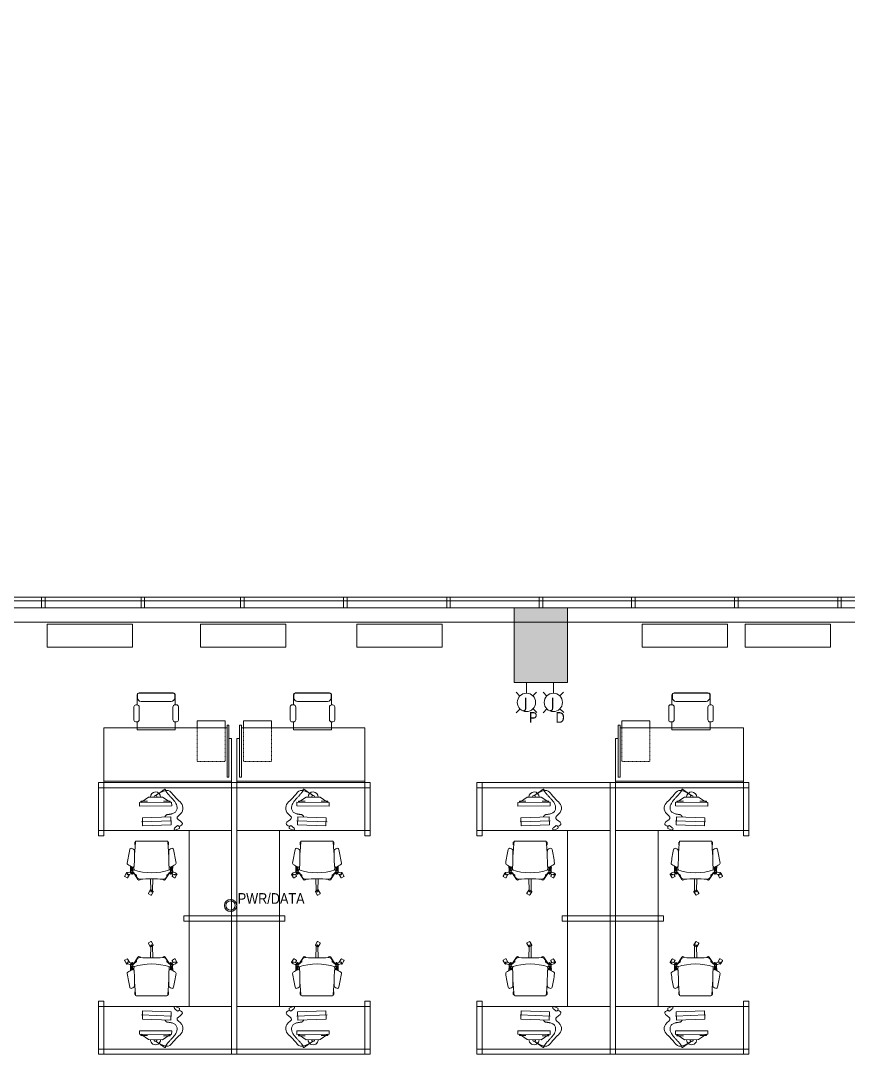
# Model space of a CAD drawing. Header units: inches. Extents: x 1 to 4591, y -953 to 1388.
# Drawn here: x 3594 to 4060, y 122 to 703 of the extents above; entities that cross this region are included whole.
import ezdxf

# ---------------------------------------------------------------- set-up
doc = ezdxf.new("R2010")
doc.units = ezdxf.units.IN
doc.header["$MEASUREMENT"] = 0
doc.linetypes.add('Dash', pattern=[0.25, 0.125, -0.125])
for name, color, linetype, lineweight in [('4th Floor Revit Background_dwg', 8, 'Continuous', 9), ('8309_BB$0$BB_COL_FILL', 7, 'Continuous', 9), ('A-ANNO-NOTE', 131, 'Continuous', 20), ('A-EXIST-GLAZ', 7, 'Continuous', 9), ('A-EXIST-WALL-INT', 7, 'Continuous', 9), ('A-FLOR', 192, 'Continuous', 13), ('E-ELEC-FIXT-IDEN', 2, 'Continuous', 9), ('I-FURN', 30, 'Continuous', 9), ('I-FURN-HDLN', 30, 'Continuous', 9), ('M-EXIST-HEAT', 7, 'Continuous', 9)]:
    doc.layers.add(name, color=color, linetype=linetype, lineweight=lineweight)
doc.styles.add('Arial_3', font='arial.ttf', dxfattribs={"width": 0.85, "height": 6})
doc.styles.add('Tahoma', font='tahoma.ttf', dxfattribs={"height": 6})

# ---------------------------------------------------------------- blocks, each defined once
blk = doc.blocks.new('Workstation - 6x6 - Workstation - 6x6-1564309-4th Floor New Construction - Tel_Data_Elec Plan')
at = {"layer": 'I-FURN'}
for p, q in [((-28.5, 76.5), (-25.5, 76.5)), ((-28.5, 73.5), (-28.5, 76.5)), ((-25.5, 76.5), (-1.5, 76.5)), ((-25.5, 76.5), (-25.5, 73.5)), ((-1.5, 73.5), (-1.5, 76.5)), ((-1.5, 76.5), (1.5, 76.5)), ((-1.5, 76.5), (-1.5, 73.5)), ((1.5, 76.5), (-1.5, 76.5)), ((1.5, 76.5), (1.5, 73.5)), ((1.5, 73.5), (1.5, 76.5)), ((25.5, 76.5), (1.5, 76.5)), ((28.5, 76.5), (25.5, 76.5)), ((25.5, 76.5), (25.5, 73.5)), ((28.5, 73.5), (28.5, 76.5)), ((-25.5, 73.5), (-28.5, 73.5)), ((-25.5, 73.5), (-1.5, 73.5)), ((-25.5, 25.5), (-25.5, 73.5)), ((1.5, 73.5), (-1.5, 73.5)), ((-1.5, 73.5), (-1.5, 1.5)), ((-1.5, 73.5), (1.5, 73.5)), ((-1.5, 1.5), (-1.5, 73.5)), ((1.5, 1.5), (1.5, 73.5)), ((1.5, 73.5), (1.5, 1.5)), ((25.5, 73.5), (1.5, 73.5)), ((25.5, 73.5), (28.5, 73.5)), ((25.5, 25.5), (25.5, 73.5)), ((-47.27, 59.05), (-48.33, 60.88)), ((-48.32, 60.78), (-48.28, 60.8)), ((-47.35, 59.11), (-48.32, 60.78)), ((-48.26, 61.16), (-46.97, 61.9)), ((-47.32, 59.13), (-47.35, 59.11)), ((-47.21, 52.83), (-47.07, 59.37)), ((-46.04, 59.53), (-47, 58.97)), ((-46.69, 61.83), (-45.63, 59.99)), ((-46.65, 61.75), (-46.61, 61.77)), ((-46.61, 61.77), (-45.65, 60.09)), ((-45.71, 59.72), (-46.04, 59.53)), ((-45.89, 52.83), (-46.03, 59.37)), ((-45.65, 60.09), (-45.68, 60.07)), ((46.69, 61.83), (45.63, 59.99)), ((46.61, 61.77), (45.65, 60.09)), ((45.65, 60.09), (45.68, 60.07)), ((45.71, 59.72), (46.04, 59.53)), ((45.89, 52.83), (46.03, 59.37)), ((46.04, 59.53), (47, 58.97)), ((46.65, 61.75), (46.61, 61.77)), ((48.26, 61.16), (46.97, 61.9)), ((47.21, 52.83), (47.07, 59.37)), ((47.27, 59.05), (48.33, 60.88)), ((47.32, 59.13), (47.35, 59.11)), ((47.35, 59.11), (48.32, 60.78)), ((48.32, 60.78), (48.28, 60.8)), ((-56.81, 49.23), (-54.26, 53.12)), ((-54.26, 53.12), (-53.74, 53.53)), ((-38.84, 53.12), (-39.36, 53.53)), ((-36.29, 49.23), (-38.84, 53.12)), ((36.29, 49.23), (38.84, 53.12)), ((38.84, 53.12), (39.36, 53.53)), ((54.26, 53.12), (53.74, 53.53)), ((56.81, 49.23), (54.26, 53.12)), ((-60.64, 49.33), (-61.7, 51.17)), ((-61.69, 51.07), (-61.65, 51.09)), ((-60.72, 49.4), (-61.69, 51.07)), ((-61.63, 51.44), (-60.34, 52.19)), ((-60.69, 49.41), (-60.72, 49.4)), ((-60, 49.48), (-60.37, 49.26)), ((-60.07, 52.11), (-59.01, 50.28)), ((-60.02, 52.03), (-59.98, 52.05)), ((-59.98, 52.05), (-59.02, 50.38)), ((-58.42, 48.91), (-59.78, 49.38)), ((-57.8, 49.87), (-59.46, 50.37)), ((-59.02, 50.38), (-59.05, 50.36)), ((-58.49, 46.69), (-58.48, 45.54)), ((-58.4, 47.17), (-58.42, 48.98)), ((-58.34, 48.95), (-58.35, 48.03)), ((-58.35, 48.03), (-58.01, 48.02)), ((-57.05, 48.95), (-58.34, 48.95)), ((-57.65, 50.03), (-58.25, 49.41)), ((-58.05, 47.53), (-58.05, 46.27)), ((-58.01, 48.29), (-58.01, 46.32)), ((-57.56, 48.29), (-58.01, 48.29)), ((-57.56, 46.36), (-57.56, 48.29)), ((-57.56, 48.02), (-57.02, 48.01)), ((-57.52, 47.56), (-57.54, 46.32)), ((-56.45, 49.78), (-57.36, 50.07)), ((-57.22, 47.26), (-57.23, 48.01)), ((-57.11, 47.03), (-57.1, 46.69)), ((-57.1, 46.69), (-57.11, 46.18)), ((-56.83, 49.19), (-56.81, 49.23)), ((-56.47, 46.92), (-56.48, 45.93)), ((-36.64, 49.78), (-35.73, 50.07)), ((-36.63, 46.92), (-36.62, 45.93)), ((-36.27, 49.19), (-36.29, 49.23)), ((-35.54, 48.02), (-36.08, 48.01)), ((-36.05, 48.95), (-34.76, 48.95)), ((-35.98, 47.03), (-36, 46.69)), ((-36, 46.69), (-35.99, 46.18)), ((-35.87, 47.26), (-35.86, 48.01)), ((-35.57, 47.56), (-35.55, 46.32)), ((-35.54, 48.29), (-35.08, 48.29)), ((-35.54, 46.36), (-35.54, 48.29)), ((-35.45, 50.03), (-34.84, 49.41)), ((-35.3, 49.87), (-33.64, 50.37)), ((-35.08, 48.29), (-35.08, 46.32)), ((-34.74, 48.03), (-35.08, 48.02)), ((-35.04, 47.53), (-35.05, 46.27)), ((-34.37, 50.15), (-34.96, 51.17)), ((-34.94, 51.07), (-34.91, 51.09)), ((-34.41, 50.14), (-34.94, 51.07)), ((-34.88, 51.44), (-33.59, 52.19)), ((-34.76, 48.95), (-34.74, 48.03)), ((-34.7, 47.17), (-34.67, 48.98)), ((-34.68, 48.91), (-33.32, 49.38)), ((-34.61, 46.69), (-34.62, 45.54)), ((-33.32, 52.11), (-32.26, 50.28)), ((-33.27, 52.03), (-33.24, 52.05)), ((-33.24, 52.05), (-32.28, 50.38)), ((-32.34, 50), (-32.8, 49.74)), ((-32.28, 50.38), (-32.31, 50.36)), ((33.32, 52.11), (32.26, 50.28)), ((33.24, 52.05), (32.28, 50.38)), ((32.28, 50.38), (32.31, 50.36)), ((32.34, 50), (32.8, 49.74)), ((33.27, 52.03), (33.24, 52.05)), ((34.68, 48.91), (33.32, 49.38)), ((34.88, 51.44), (33.59, 52.19)), ((35.3, 49.87), (33.64, 50.37)), ((34.37, 50.15), (34.96, 51.17)), ((34.41, 50.14), (34.94, 51.07)), ((34.61, 46.69), (34.62, 45.54)), ((34.7, 47.17), (34.67, 48.98)), ((34.76, 48.95), (34.74, 48.03)), ((34.74, 48.03), (35.08, 48.02)), ((36.05, 48.95), (34.76, 48.95)), ((35.45, 50.03), (34.84, 49.41)), ((34.94, 51.07), (34.91, 51.09)), ((35.04, 47.53), (35.05, 46.27)), ((35.08, 48.29), (35.08, 46.32)), ((35.54, 48.29), (35.08, 48.29)), ((35.54, 46.36), (35.54, 48.29)), ((35.54, 48.02), (36.08, 48.01)), ((35.57, 47.56), (35.55, 46.32)), ((36.64, 49.78), (35.73, 50.07)), ((35.87, 47.26), (35.86, 48.01)), ((35.98, 47.03), (36, 46.69)), ((36, 46.69), (35.99, 46.18)), ((36.27, 49.19), (36.29, 49.23)), ((36.63, 46.92), (36.62, 45.93)), ((56.45, 49.78), (57.36, 50.07)), ((56.47, 46.92), (56.48, 45.93)), ((56.83, 49.19), (56.81, 49.23)), ((57.56, 48.02), (57.02, 48.01)), ((57.05, 48.95), (58.34, 48.95)), ((57.11, 47.03), (57.1, 46.69)), ((57.1, 46.69), (57.11, 46.18)), ((57.22, 47.26), (57.23, 48.01)), ((57.52, 47.56), (57.54, 46.32)), ((57.56, 48.29), (58.01, 48.29)), ((57.56, 46.36), (57.56, 48.29)), ((57.65, 50.03), (58.25, 49.41)), ((57.8, 49.87), (59.46, 50.37)), ((58.01, 48.29), (58.01, 46.32)), ((58.35, 48.03), (58.01, 48.02)), ((58.05, 47.53), (58.05, 46.27)), ((58.34, 48.95), (58.35, 48.03)), ((58.4, 47.17), (58.42, 48.98)), ((58.42, 48.91), (59.78, 49.38)), ((58.49, 46.69), (58.48, 45.54)), ((60.07, 52.11), (59.01, 50.28)), ((59.98, 52.05), (59.02, 50.38)), ((59.02, 50.38), (59.05, 50.36)), ((60.02, 52.03), (59.98, 52.05)), ((60, 49.48), (60.37, 49.26)), ((61.63, 51.44), (60.34, 52.19)), ((60.64, 49.33), (61.7, 51.17)), ((60.69, 49.41), (60.72, 49.4)), ((60.72, 49.4), (61.69, 51.07)), ((61.69, 51.07), (61.65, 51.09)), ((-55.89, 35.41), (-55.62, 31.63)), ((-37.48, 31.63), (-37.21, 35.41)), ((37.48, 31.63), (37.21, 35.41)), ((55.89, 35.41), (55.62, 31.63)), ((-56.05, 33.66), (-55.89, 33.66)), ((-56.05, 32.08), (-56.05, 33.66)), ((-55.89, 32.08), (-56.05, 32.08)), ((-55.89, 33.66), (-55.89, 32.08)), ((-55.62, 31.63), (-55.16, 31.5)), ((-55.16, 31.5), (-37.94, 31.5)), ((-37.94, 31.5), (-37.48, 31.63)), ((-37.2, 33.66), (-37.2, 32.08)), ((-37.05, 33.66), (-37.2, 33.66)), ((-37.2, 32.08), (-37.05, 32.08)), ((-37.05, 32.08), (-37.05, 33.66)), ((37.05, 33.66), (37.2, 33.66)), ((37.05, 32.08), (37.05, 33.66)), ((37.2, 32.08), (37.05, 32.08)), ((37.2, 33.66), (37.2, 32.08)), ((37.94, 31.5), (37.48, 31.63)), ((55.16, 31.5), (37.94, 31.5)), ((55.62, 31.63), (55.16, 31.5)), ((55.89, 33.66), (55.89, 32.08)), ((56.05, 33.66), (55.89, 33.66)), ((55.89, 32.08), (56.05, 32.08)), ((56.05, 32.08), (56.05, 33.66)), ((-76.5, 28.5), (-76.5, 1.5)), ((-76.5, 25.5), (-76.5, 28.5)), ((-76.5, 28.5), (-73.5, 28.5)), ((-73.5, 28.5), (-76.5, 28.5)), ((-73.5, 25.5), (-76.5, 25.5)), ((-73.5, 28.5), (-73.5, 25.5)), ((-73.5, 1.5), (-73.5, 28.5)), ((-73.5, 25.5), (-1.5, 25.5)), ((-31.89, 22.83), (-33.46, 24.02)), ((-32.76, 25.23), (-30.95, 24.45)), ((73.5, 25.5), (1.5, 25.5)), ((32.76, 25.23), (30.95, 24.45)), ((31.89, 22.83), (33.46, 24.02)), ((73.5, 28.5), (73.5, 25.5)), ((76.5, 28.5), (73.5, 28.5)), ((73.5, 28.5), (76.5, 28.5)), ((73.5, 1.5), (73.5, 28.5)), ((73.5, 25.5), (76.5, 25.5)), ((76.5, 28.5), (76.5, 1.5)), ((76.5, 25.5), (76.5, 28.5)), ((-52.22, 20.74), (-35.26, 20.05)), ((-51.58, 23.01), (-51.74, 18.36)), ((-51.74, 18.36), (-35.74, 17.8)), ((-35.58, 22.46), (-51.58, 23.01)), ((-35.74, 17.8), (-35.58, 22.46)), ((52.22, 20.74), (35.26, 20.05)), ((35.58, 22.46), (51.58, 23.01)), ((35.74, 17.8), (35.58, 22.46)), ((51.74, 18.36), (35.74, 17.8)), ((51.58, 23.01), (51.74, 18.36)), ((-53.39, 9.8), (-53.38, 11.8)), ((-53.38, 11.8), (-35.25, 11.7)), ((-35.25, 11.7), (-35.26, 9.7)), ((53.38, 11.8), (35.25, 11.7)), ((35.25, 11.7), (35.26, 9.7)), ((53.39, 9.8), (53.38, 11.8)), ((-35.26, 9.7), (-53.39, 9.8)), ((-52.61, 9.79), (-52.62, 9.07)), ((-52.62, 9.07), (-48.89, 9.05)), ((-48.28, 6.77), (-52.61, 9.79)), ((-40.4, 6.73), (-48.28, 6.77)), ((-36.03, 9.71), (-40.4, 6.73)), ((-39.77, 9), (-36.04, 8.98)), ((-36.04, 8.98), (-36.03, 9.71)), ((35.26, 9.7), (53.39, 9.8)), ((36.03, 9.71), (40.4, 6.73)), ((36.04, 8.98), (36.03, 9.71)), ((39.77, 9), (36.04, 8.98)), ((40.4, 6.73), (48.28, 6.77)), ((48.28, 6.77), (52.61, 9.79)), ((52.62, 9.07), (48.89, 9.05)), ((52.61, 9.79), (52.62, 9.07)), ((-76.5, -1.5), (-76.5, 1.5)), ((-76.5, 1.5), (-73.5, 1.5)), ((-73.5, 1.5), (-73.5, -1.5)), ((-1.5, 1.5), (-73.5, 1.5)), ((-1.5, 1.5), (1.5, 1.5)), ((-1.5, -1.5), (-1.5, 1.5)), ((1.5, 1.5), (-1.5, 1.5)), ((-1.5, 1.5), (-1.5, -1.5)), ((1.5, 1.5), (1.5, -1.5)), ((1.5, -1.5), (1.5, 1.5)), ((1.5, 1.5), (73.5, 1.5)), ((73.5, 1.5), (73.5, -1.5)), ((76.5, 1.5), (73.5, 1.5)), ((76.5, -1.5), (76.5, 1.5)), ((-73.5, -1.5), (-76.5, -1.5)), ((-73.5, -1.5), (-1.5, -1.5)), ((1.5, -1.5), (-1.5, -1.5)), ((-1.5, -1.5), (1.5, -1.5)), ((73.5, -1.5), (1.5, -1.5)), ((73.5, -1.5), (76.5, -1.5))]:
    blk.add_line(p, q, dxfattribs=at)
for centre, radius, start, end in [((-48.16, 60.98), 0.2, 120, 210), ((-47.1, 59.15), 0.2, 209.8466, 275.23504), ((-47.1, 59.15), 0.2, 275.23504, 299.86067), ((-45.54, 59.34), 1.53, 164.4505, 178.79271), ((-46.45, 59.59), 0.583, 134.254, 164.4505), ((-46.87, 61.73), 0.2, 29.99999, 120.13573), ((-46.55, 59.69), 0.445, 45.72294, 134.27706), ((-46.64, 59.59), 0.583, 15.5495, 45.746), ((-47.55, 59.34), 1.53, 1.20729, 15.5495), ((-45.81, 59.89), 0.2, 299.8643, 29.99999), ((45.81, 59.89), 0.2, 150.00001, 240.1357), ((47.55, 59.34), 1.53, 164.4505, 178.79271), ((46.64, 59.59), 0.583, 134.254, 164.4505), ((46.55, 59.69), 0.445, 45.72294, 134.27706), ((46.87, 61.73), 0.2, 59.86427, 150.00001), ((46.45, 59.59), 0.583, 15.5495, 45.746), ((47.1, 59.15), 0.2, 240.13933, 264.76496), ((45.54, 59.34), 1.53, 1.20729, 15.5495), ((47.1, 59.15), 0.2, 264.76496, 330.1534), ((48.16, 60.98), 0.2, 330, 60), ((-52.87, 50.72), 2.29, 134.59771, 169.3918), ((-52.74, 50.06), 2.87, 95.70496, 127.0086), ((-53.9, 52.43), 1.12, 25.62188, 82.07524), ((-46.55, 297.94), 245.12, 268.48484, 271.51516), ((-39.2, 52.43), 1.12, 97.92476, 154.37812), ((-40.35, 50.06), 2.87, 52.9914, 84.29504), ((-40.23, 50.72), 2.29, 10.6082, 45.40229), ((40.23, 50.72), 2.29, 134.59771, 169.3918), ((40.35, 50.06), 2.87, 95.70496, 127.0086), ((39.2, 52.43), 1.12, 25.62188, 82.07524), ((46.55, 297.94), 245.12, 268.48484, 271.51516), ((53.9, 52.43), 1.12, 97.92476, 154.37812), ((52.74, 50.06), 2.87, 52.9914, 84.29504), ((52.87, 50.72), 2.29, 10.6082, 45.40229), ((-61.53, 51.27), 0.2, 119.83204, 210), ((-60.47, 49.43), 0.2, 210, 299.88796), ((-59.92, 49.97), 0.445, 117.82083, 206.0638), ((-60.24, 52.01), 0.2, 29.99999, 120), ((-59.8, 50.03), 0.583, 206.09107, 236.35066), ((-59.86, 49.85), 0.583, 87.42484, 117.82083), ((-59.27, 50.82), 1.53, 236.41243, 250.79271), ((-59.9, 48.91), 1.53, 73.20728, 87.50196), ((-59.18, 50.18), 0.2, 15.13272, 29.87054), ((-57.61, 46.77), 0.887, 120.1857, 184.83668), ((-57.83, 48.99), 0.593, 84.02195, 180.9117), ((-57.9, 48.94), 0.657, 1.32071, 77.96424), ((-57.46, 49.76), 0.323, 29.66212, 124.47163), ((-58.04, 46.73), 0.971, 17.62248, 57.94954), ((-57.92, 49.37), 0.922, 9.66072, 36.46816), ((-56.1, 48.52), 1.04, 148.13975, 233.86395), ((-58.24, 49.29), 1.25, 346.37687, 10.91893), ((-60.32, 53.76), 5.75, 305.37093, 317.49483), ((-46.55, 17.95), 31.42, 71.11636, 108.88364), ((-54.64, 46.83), 1.84, 146.59896, 177.28872), ((-52.29, 45.83), 5.54, 121.01874, 133.18), ((-70.37, 51.52), 15.26, 356.44732, 358.56871), ((-22.73, 51.52), 15.26, 181.43129, 183.55268), ((-40.81, 45.83), 5.54, 46.82, 58.98126), ((-32.78, 53.76), 5.75, 222.50517, 234.62907), ((-38.46, 46.83), 1.84, 2.71128, 33.40105), ((-37, 48.52), 1.04, 306.13605, 31.86025), ((-34.85, 49.29), 1.25, 169.08107, 193.62313), ((-35.17, 49.37), 0.922, 143.53184, 170.33928), ((-35.06, 46.73), 0.971, 122.05046, 162.37752), ((-35.63, 49.76), 0.323, 55.52837, 150.33788), ((-35.19, 48.94), 0.657, 102.03576, 178.67929), ((-35.27, 48.99), 0.593, 359.0883, 95.97805), ((-35.49, 46.77), 0.887, 355.16332, 59.8143), ((-34.79, 51.27), 0.2, 119.88793, 210), ((-33.2, 48.91), 1.53, 92.49804, 106.79271), ((-33.49, 52.01), 0.2, 29.99999, 120), ((-33.82, 50.82), 1.53, 289.20729, 303.51143), ((-33.24, 49.85), 0.583, 62.17917, 92.57516), ((-33.3, 50.03), 0.583, 303.44966, 333.90893), ((-33.18, 49.97), 0.445, 333.9362, 62.17917), ((-32.44, 50.18), 0.2, 300, 30.20943), ((32.44, 50.18), 0.2, 149.79057, 240), ((33.18, 49.97), 0.445, 117.82083, 206.0638), ((33.3, 50.03), 0.583, 206.09107, 236.55034), ((33.24, 49.85), 0.583, 87.42484, 117.82083), ((33.82, 50.82), 1.53, 236.48857, 250.79271), ((33.2, 48.91), 1.53, 73.20729, 87.50196), ((33.49, 52.01), 0.2, 60, 150.00001), ((35.49, 46.77), 0.887, 120.1857, 184.83668), ((35.27, 48.99), 0.593, 84.02195, 180.9117), ((34.79, 51.27), 0.2, 330, 60.11207), ((35.19, 48.94), 0.657, 1.32071, 77.96424), ((35.63, 49.76), 0.323, 29.66212, 124.47163), ((35.06, 46.73), 0.971, 17.62248, 57.94954), ((35.17, 49.37), 0.922, 9.66072, 36.46816), ((37, 48.52), 1.04, 148.13975, 233.86395), ((34.85, 49.29), 1.25, 346.37687, 10.91893), ((32.78, 53.76), 5.75, 305.37093, 317.49483), ((46.55, 17.95), 31.42, 71.11636, 108.88364), ((38.46, 46.83), 1.84, 146.59895, 177.28872), ((40.81, 45.83), 5.54, 121.01874, 133.18), ((22.73, 51.52), 15.26, 356.44732, 358.56871), ((70.37, 51.52), 15.26, 181.43129, 183.55268), ((52.29, 45.83), 5.54, 46.82, 58.98126), ((60.32, 53.76), 5.75, 222.50517, 234.62907), ((54.64, 46.83), 1.84, 2.71128, 33.40104), ((56.1, 48.52), 1.04, 306.13605, 31.86025), ((58.24, 49.29), 1.25, 169.08107, 193.62313), ((57.92, 49.37), 0.922, 143.53184, 170.33928), ((58.04, 46.73), 0.971, 122.05046, 162.37752), ((57.46, 49.76), 0.323, 55.52837, 150.33788), ((57.9, 48.94), 0.657, 102.03576, 178.67929), ((57.83, 48.99), 0.593, 359.0883, 95.97805), ((57.61, 46.77), 0.887, 355.16332, 59.8143), ((59.18, 50.18), 0.2, 150.12946, 164.86728), ((59.9, 48.91), 1.53, 92.49804, 106.79272), ((59.27, 50.82), 1.53, 289.20729, 303.58757), ((59.86, 49.85), 0.583, 62.17917, 92.57516), ((60.24, 52.01), 0.2, 60, 150.00001), ((59.8, 50.03), 0.583, 303.64934, 333.90893), ((59.92, 49.97), 0.445, 333.9362, 62.17917), ((60.47, 49.43), 0.2, 240.11204, 330), ((61.53, 51.27), 0.2, 330, 60.16796), ((-59.56, 44.06), 0.749, 121.57325, 189.02314), ((113.54, 72.48), 176.17, 189.32164, 191.86206), ((-45.25, 20.67), 28.17, 115.39806, 121.45669), ((-57.75, 45.83), 0.533, 66.96722, 123.75089), ((-57.75, 45.9), 0.5, 67.05729, 121.46744), ((-57.03, 45.48), 0.711, 2.04733, 115.4842), ((-211.8, 39.95), 155.58, 358.81912, 2.04733), ((118.7, 39.95), 155.58, 177.95267, 181.18088), ((-36.07, 45.48), 0.711, 64.5158, 177.95267), ((-47.84, 20.67), 28.17, 58.54967, 64.60194), ((-35.34, 45.83), 0.533, 56.24911, 113.03278), ((-35.34, 45.9), 0.5, 58.53256, 112.94271), ((-206.63, 72.48), 176.17, 348.14069, 350.67836), ((-33.53, 44.06), 0.749, 350.97686, 58.66623), ((33.53, 44.06), 0.749, 121.33377, 189.02314), ((206.63, 72.48), 176.17, 189.32164, 191.85931), ((47.84, 20.67), 28.17, 115.39806, 121.45033), ((35.34, 45.83), 0.533, 66.96722, 123.75089), ((35.34, 45.9), 0.5, 67.05729, 121.46744), ((36.07, 45.48), 0.711, 2.04733, 115.4842), ((-118.7, 39.95), 155.58, 358.81912, 2.04733), ((211.8, 39.95), 155.58, 177.95267, 181.18088), ((57.03, 45.48), 0.711, 64.5158, 177.95267), ((45.25, 20.67), 28.17, 58.54331, 64.60194), ((57.75, 45.83), 0.533, 56.24911, 113.03278), ((57.75, 45.9), 0.5, 58.53256, 112.94271), ((-113.54, 72.48), 176.17, 348.13794, 350.67836), ((59.56, 44.06), 0.749, 350.97686, 58.42675), ((-58.03, 36.45), 0.859, 192.14243, 292.84268), ((-61.62, 45.01), 10.15, 292.7913, 299.92332), ((-56.87, 36.75), 0.615, 299.92332, 358.81912), ((209.19, 57.38), 265.99, 183.77016, 184.73674), ((-302.29, 57.38), 265.99, 355.26326, 356.22984), ((-36.23, 36.75), 0.615, 181.18088, 240.07667), ((-31.47, 45.01), 10.15, 240.07667, 247.2087), ((-35.07, 36.45), 0.859, 247.15732, 348.42105), ((35.07, 36.45), 0.859, 191.57895, 292.84268), ((31.47, 45.01), 10.15, 292.7913, 299.92333), ((36.23, 36.75), 0.615, 299.92333, 358.81912), ((302.29, 57.38), 265.99, 183.77016, 184.73674), ((-209.19, 57.38), 265.99, 355.26326, 356.22984), ((56.87, 36.75), 0.615, 181.18088, 240.07668), ((61.62, 45.01), 10.15, 240.07668, 247.2087), ((58.03, 36.45), 0.859, 247.15732, 347.85757), ((-55.33, 33.83), 0.589, 197.54883, 225.51192), ((-55.33, 31.9), 0.589, 125.10618, 162.45116), ((-37.77, 31.9), 0.589, 17.54883, 54.89382), ((-37.77, 33.83), 0.589, 314.48808, 342.45117), ((37.77, 33.83), 0.589, 197.54883, 225.51192), ((37.77, 31.9), 0.589, 125.10618, 162.45117), ((55.33, 31.9), 0.589, 17.54884, 54.89382), ((55.33, 33.83), 0.589, 314.48808, 342.45117), ((-33.17, 24.66), 0.703, 53.63769, 246.03138), ((-32.02, 23.99), 1.17, 276.48992, 23.17914), ((32.02, 23.99), 1.17, 156.82086, 263.51008), ((33.17, 24.66), 0.703, 293.96862, 126.36231), ((-44.34, 6.75), 2.88, 179.70021, 359.70021), ((-44.34, 6.75), 0.885, 179.70021, 359.70021), ((44.34, 6.75), 2.88, 180.29979, 0.29979), ((44.34, 6.75), 0.885, 180.29979, 0.29979)]:
    blk.add_arc(centre, radius, start, end, dxfattribs=at)
for points, knots in [([(-44.31, 5.87), (-37.07, 1.09), (-33.91, 7.56), (-28.34, 10.27), (-29.21, 16.39), (-34.37, 18.27), (-27.73, 21.55), (-30.02, 22.89), (-31.01, 23.4)], [0, 0, 0, 0, 4.203758, 11.310205, 15.301003, 21.109862, 25.639067, 29.008441, 29.008441, 29.008441, 29.008441]), ([(44.31, 5.87), (37.07, 1.09), (33.91, 7.56), (28.34, 10.27), (29.21, 16.39), (34.37, 18.27), (27.73, 21.55), (30.02, 22.89), (31.01, 23.4)], [0, 0, 0, 0, 4.203758, 11.310205, 15.301003, 21.109862, 25.639067, 29.008441, 29.008441, 29.008441, 29.008441]), ([(-44.31, 5.87), (-44.1, 5.73), (-43.67, 5.45), (-43.03, 5.03), (-42.39, 4.6), (-41.86, 4.24), (-41.44, 3.95), (-41.13, 3.73), (-40.82, 3.51), (-40.5, 3.28), (-40.19, 3.06), (-39.93, 2.87), (-39.72, 2.72), (-39.59, 2.63), (-39.49, 2.56), (-39.41, 2.5), (-39.33, 2.45), (-39.27, 2.41), (-39.22, 2.38), (-39.18, 2.36), (-39.15, 2.33), (-39.11, 2.31), (-39.07, 2.29), (-39.03, 2.27), (-39, 2.27), (-38.97, 2.27), (-38.95, 2.27), (-38.91, 2.28), (-38.89, 2.3), (-38.87, 2.32), (-38.85, 2.35), (-38.84, 2.38), (-38.83, 2.42), (-38.82, 2.45), (-38.82, 2.48), (-38.81, 2.51), (-38.8, 2.56), (-38.79, 2.62), (-38.77, 2.7), (-38.75, 2.78), (-38.73, 2.86), (-38.71, 2.93), (-38.68, 3.04), (-38.62, 3.22), (-38.5, 3.47), (-38.34, 3.74), (-38.15, 4.01), (-37.95, 4.27), (-37.75, 4.52), (-37.47, 4.86), (-37.11, 5.26), (-36.67, 5.74), (-36.03, 6.42), (-35.19, 7.31), (-34.19, 8.44), (-33.27, 9.63), (-32.51, 11), (-32.16, 12.3), (-32.19, 13.42), (-32.42, 14.23), (-32.86, 14.94), (-33.49, 15.5), (-34.23, 15.89), (-34.94, 16.14), (-35.59, 16.29), (-36.17, 16.4), (-36.75, 16.48), (-37.24, 16.54), (-37.63, 16.6), (-37.92, 16.67), (-38.19, 16.77), (-38.44, 16.94), (-38.64, 17.15), (-38.81, 17.39), (-38.96, 17.65), (-39.04, 17.83), (-39.08, 17.91)], [0, 0, 0, 0, 0.063928, 0.127857, 0.191785, 0.255713, 0.287677, 0.319641, 0.351605, 0.38357, 0.415534, 0.447498, 0.46348, 0.479462, 0.487453, 0.495444, 0.503435, 0.511426, 0.514814, 0.518203, 0.521591, 0.524979, 0.528367, 0.531756, 0.535144, 0.536838, 0.538532, 0.54192, 0.545309, 0.547003, 0.548697, 0.552085, 0.555473, 0.558862, 0.560556, 0.56225, 0.565638, 0.572415, 0.579191, 0.585968, 0.592744, 0.599521, 0.606297, 0.61985, 0.646956, 0.674062, 0.701168, 0.728275, 0.755381, 0.782487, 0.836699, 0.890911, 0.945123, 1.070551, 1.19598, 1.321408, 1.446836, 1.585346, 1.654601, 1.723857, 1.793112, 1.862367, 1.931622, 2.000877, 2.049938, 2.099, 2.148061, 2.197123, 2.221654, 2.246184, 2.270715, 2.295246, 2.319777, 2.344307, 2.368838, 2.393369, 2.393369, 2.393369, 2.393369]), ([(44.31, 5.87), (44.1, 5.73), (43.67, 5.45), (43.03, 5.03), (42.39, 4.6), (41.86, 4.24), (41.44, 3.95), (41.13, 3.73), (40.82, 3.51), (40.5, 3.28), (40.19, 3.06), (39.93, 2.87), (39.72, 2.72), (39.59, 2.63), (39.49, 2.56), (39.41, 2.5), (39.33, 2.45), (39.27, 2.41), (39.22, 2.38), (39.18, 2.36), (39.15, 2.33), (39.11, 2.31), (39.07, 2.29), (39.03, 2.27), (39, 2.27), (38.97, 2.27), (38.95, 2.27), (38.91, 2.28), (38.89, 2.3), (38.87, 2.32), (38.85, 2.35), (38.84, 2.38), (38.83, 2.42), (38.82, 2.45), (38.82, 2.48), (38.81, 2.51), (38.8, 2.56), (38.79, 2.62), (38.77, 2.7), (38.75, 2.78), (38.73, 2.86), (38.71, 2.93), (38.68, 3.04), (38.62, 3.22), (38.5, 3.47), (38.34, 3.74), (38.15, 4.01), (37.95, 4.27), (37.75, 4.52), (37.47, 4.86), (37.11, 5.26), (36.67, 5.74), (36.03, 6.42), (35.19, 7.31), (34.19, 8.44), (33.27, 9.63), (32.51, 11), (32.16, 12.3), (32.19, 13.42), (32.42, 14.23), (32.86, 14.94), (33.49, 15.5), (34.23, 15.89), (34.94, 16.14), (35.59, 16.29), (36.17, 16.4), (36.75, 16.48), (37.24, 16.54), (37.63, 16.6), (37.92, 16.67), (38.19, 16.77), (38.44, 16.94), (38.64, 17.15), (38.81, 17.39), (38.96, 17.65), (39.04, 17.83), (39.08, 17.91)], [0, 0, 0, 0, 0.063928, 0.127857, 0.191785, 0.255713, 0.287677, 0.319641, 0.351605, 0.38357, 0.415534, 0.447498, 0.46348, 0.479462, 0.487453, 0.495444, 0.503435, 0.511426, 0.514814, 0.518203, 0.521591, 0.524979, 0.528367, 0.531756, 0.535144, 0.536838, 0.538532, 0.54192, 0.545309, 0.547003, 0.548697, 0.552085, 0.555473, 0.558862, 0.560556, 0.56225, 0.565638, 0.572415, 0.579191, 0.585968, 0.592744, 0.599521, 0.606297, 0.61985, 0.646956, 0.674062, 0.701168, 0.728275, 0.755381, 0.782487, 0.836699, 0.890911, 0.945123, 1.070551, 1.19598, 1.321408, 1.446836, 1.585346, 1.654601, 1.723857, 1.793112, 1.862367, 1.931622, 2.000877, 2.049938, 2.099, 2.148061, 2.197123, 2.221654, 2.246184, 2.270715, 2.295246, 2.319777, 2.344307, 2.368838, 2.393369, 2.393369, 2.393369, 2.393369])]:
    blk.add_open_spline(points, degree=3, knots=knots, dxfattribs=at)
blk = doc.blocks.new('6FT_BENCHES - 6FT_BENCHES-1759733-4th Floor New Construction - Tel_Data_Elec Plan')
at = {"layer": 'I-FURN'}
for p, q in [((-15.74, 30.23), (-15.74, -41.77)), ((-14.99, 30.23), (-15.74, 30.23)), ((9, 30.23), (-14.99, 30.23)), ((-14.99, -41.77), (-14.99, 30.23)), ((9, 28.73), (9, 30.23)), ((-12.88, 28.73), (-12.88, 27.67)), ((16.49, 28.73), (-12.88, 28.73)), ((-12.88, 27.67), (16.49, 27.67)), ((14.99, -41.77), (14.99, 27.67)), ((18.82, 26.62), (14.99, 26.62)), ((16.49, 27.67), (16.49, 28.73)), ((18.82, 10.89), (18.82, 26.62)), ((18.82, 26.62), (18.82, 10.89)), ((14.99, 10.89), (18.82, 10.89)), ((26.85, 0.26), (19.27, 0.26)), ((13.77, -1.52), (13.77, -23.02)), ((18.24, -1.52), (13.77, -1.52)), ((18.24, -0.77), (18.24, -1.52)), ((19.52, -2.79), (26.63, -2.79)), ((27.9, -1.52), (27.9, -0.8)), ((33.47, -1.52), (27.9, -1.52)), ((29.84, -20.77), (29.84, -3.77)), ((33.62, -1.77), (31.84, -1.77)), ((34.47, -22.02), (34.47, -2.52)), ((34.62, -21.77), (34.62, -2.77)), ((13.77, -23.02), (18.24, -23.02)), ((18.24, -23.02), (18.24, -23.77)), ((26.59, -21.75), (19.52, -21.75)), ((27.86, -23.02), (33.47, -23.02)), ((27.86, -23.74), (27.86, -23.02)), ((33.62, -22.77), (31.84, -22.77)), ((19.27, -24.8), (26.8, -24.8)), ((-15.74, -41.77), (-14.99, -41.77)), ((-14.99, -41.77), (14.99, -41.77))]:
    blk.add_line(p, q, dxfattribs=at)
for centre, radius, start, end in [((19.27, -0.77), 1.03, 90, 180), ((26.85, -0.8), 1.06, 0, 90), ((19.52, -1.52), 1.27, 180, 270), ((26.63, -1.52), 1.27, 270, 360), ((31.84, -3.77), 2, 90, 180), ((33.47, -2.52), 1, 360, 90), ((33.62, -2.77), 1, 360, 90), ((19.52, -23.02), 1.27, 90, 180), ((26.59, -23.02), 1.27, 0, 90), ((31.84, -20.77), 2, 180, 270), ((33.47, -22.02), 1, 270, 360), ((33.62, -21.77), 1, 270, 360), ((19.27, -23.77), 1.03, 180, 270), ((26.8, -23.74), 1.06, 270, 0)]:
    blk.add_arc(centre, radius, start, end, dxfattribs=at)
at = {"layer": 'I-FURN-HDLN', "linetype": 'Dash'}
for p, q in [((-4.05, 26.62), (-4.05, 10.89)), ((14.99, 26.62), (-4.05, 26.62)), ((-4.05, 10.89), (14.99, 10.89))]:
    blk.add_line(p, q, dxfattribs=at)
blk = doc.blocks.new('6FT_BENCHES - 6FT_BENCHES-1760081-4th Floor New Construction - Tel_Data_Elec Plan')
at = {"layer": 'I-FURN'}
for p, q in [((-15.74, 41.77), (-14.99, 41.77)), ((-15.74, -30.23), (-15.74, 41.77)), ((-14.99, 41.77), (14.99, 41.77)), ((-14.99, 41.77), (-14.99, -30.23)), ((14.99, 41.77), (14.99, -27.67)), ((18.24, 23.02), (18.24, 23.77)), ((19.27, 24.8), (26.8, 24.8)), ((27.86, 23.74), (27.86, 23.02)), ((13.77, 23.02), (18.24, 23.02)), ((13.77, 1.52), (13.77, 23.02)), ((26.59, 21.75), (19.52, 21.75)), ((27.86, 23.02), (33.47, 23.02)), ((29.84, 20.77), (29.84, 3.77)), ((33.62, 22.77), (31.84, 22.77)), ((34.47, 22.02), (34.47, 2.52)), ((34.62, 21.77), (34.62, 2.77)), ((18.24, 1.52), (13.77, 1.52)), ((18.24, 0.77), (18.24, 1.52)), ((19.52, 2.79), (26.63, 2.79)), ((27.9, 1.52), (27.9, 0.8)), ((33.47, 1.52), (27.9, 1.52)), ((33.62, 1.77), (31.84, 1.77)), ((26.85, -0.26), (19.27, -0.26)), ((14.99, -10.89), (18.82, -10.89)), ((18.82, -10.89), (18.82, -26.62)), ((18.82, -26.62), (18.82, -10.89)), ((-12.88, -27.67), (16.49, -27.67)), ((-12.88, -28.73), (-12.88, -27.67)), ((16.49, -28.73), (-12.88, -28.73)), ((9, -28.73), (9, -30.23)), ((18.82, -26.62), (14.99, -26.62)), ((16.49, -27.67), (16.49, -28.73)), ((-14.99, -30.23), (-15.74, -30.23)), ((9, -30.23), (-14.99, -30.23))]:
    blk.add_line(p, q, dxfattribs=at)
for centre, radius, start, end in [((19.27, 23.77), 1.03, 90, 180), ((26.8, 23.74), 1.06, 360, 90), ((19.52, 23.02), 1.27, 180, 270), ((26.59, 23.02), 1.27, 270, 0), ((31.84, 20.77), 2, 90, 180), ((33.47, 22.02), 1, 0, 90), ((33.62, 21.77), 1, 0, 90), ((19.52, 1.52), 1.27, 90, 180), ((19.27, 0.77), 1.03, 180, 270), ((26.63, 1.52), 1.27, 0, 90), ((26.85, 0.8), 1.06, 270, 360), ((31.84, 3.77), 2, 180, 270), ((33.47, 2.52), 1, 270, 0), ((33.62, 2.77), 1, 270, 0)]:
    blk.add_arc(centre, radius, start, end, dxfattribs=at)
at = {"layer": 'I-FURN-HDLN', "linetype": 'Dash'}
for p, q in [((-4.05, -10.89), (14.99, -10.89)), ((-4.05, -26.62), (-4.05, -10.89)), ((14.99, -26.62), (-4.05, -26.62))]:
    blk.add_line(p, q, dxfattribs=at)
blk = doc.blocks.new('4th Floor Revit Background_dwg-1506688-4th Floor New Construction - Tel_Data_Elec Plan')
at = {"layer": '8309_BB$0$BB_COL_FILL'}
blk.add_hatch(color=256, dxfattribs=at).paths.add_polyline_path([(2354.34, 1171.78), (2354.34, 1213.78), (2324.34, 1213.78), (2324.34, 1171.78)], flags=0)
for p, q in [((2354.34, 1213.78), (2324.34, 1213.78)), ((2324.34, 1213.78), (2324.34, 1171.78)), ((2354.34, 1171.78), (2354.34, 1213.78)), ((2324.34, 1171.78), (2354.34, 1171.78)), ((2354.34, 1171.78), (2324.34, 1171.78))]:
    blk.add_line(p, q, dxfattribs=at)
at = {"layer": 'A-EXIST-GLAZ'}
blk.add_line((2840.92, 1217.78), (1683.34, 1217.78), dxfattribs=at)
at = {"layer": 'A-EXIST-GLAZ', "flags": 128}
for points in [[(2922.25, 1142.86), (2924.72, 1140.4), (2845.34, 1219.78), (1888.48, 1219.78), (1683.34, 1219.78), (1677.34, 1219.78), (1677.34, 1213.78), (1683.34, 1213.78), (1683.34, 1219.78), (1683.34, 1261.61), (1559.25, 1385.7), (1521.05, 1385.7), (1521.05, 1379.7), (1515.05, 1379.7), (1515.05, 1385.7), (1521.05, 1385.7), (1521.05, 1423.9), (1400.83, 1544.12), (1362.63, 1544.12), (1356.63, 1544.12), (1356.63, 1543.78)], [(2004.34, 1217.78), (2058.34, 1217.78), (2058.34, 1213.82), (2060.34, 1213.82), (2060.34, 1217.78), (2114.33, 1217.78), (2114.33, 1213.82), (2116.34, 1213.82), (2116.34, 1217.78), (2170.34, 1217.78), (2170.34, 1213.82), (2172.34, 1213.82), (2172.34, 1217.78), (2228.34, 1217.78), (2228.34, 1213.82), (2230.34, 1213.82), (2230.34, 1217.78), (2286.33, 1217.78), (2286.33, 1213.82), (2288.34, 1213.82), (2288.34, 1217.78), (2338.33, 1217.78), (2338.33, 1213.82), (2340.34, 1213.82), (2340.34, 1217.78), (2390.34, 1217.78), (2390.34, 1213.82), (2392.34, 1213.82), (2392.34, 1217.78), (2448.33, 1217.78), (2448.33, 1213.82), (2450.34, 1213.82), (2450.34, 1217.78), (2506.33, 1217.78), (2506.33, 1213.82), (2508.34, 1213.82), (2508.34, 1217.78), (2562.34, 1217.78)], [(2729.32, 1213.78), (1677.34, 1213.78), (1677.34, 1259.12), (1639.11, 1297.36)], [(2729.32, 1205.78), (1669.34, 1205.78), (1669.34, 1255.81), (1633.45, 1291.7)]]:
    blk.add_lwpolyline(points, dxfattribs=at)
for points in [[(2060.34, 1213.82), (2058.34, 1213.82), (2058.34, 1219.76), (2060.34, 1219.76)], [(2114.33, 1213.82), (2116.34, 1213.82), (2116.34, 1219.76), (2114.33, 1219.76)], [(2172.34, 1213.82), (2170.34, 1213.82), (2170.34, 1219.76), (2172.34, 1219.76)], [(2230.34, 1213.82), (2228.34, 1213.82), (2228.34, 1219.76), (2230.34, 1219.76)], [(2286.33, 1213.82), (2288.34, 1213.82), (2288.34, 1219.76), (2286.33, 1219.76)], [(2338.33, 1213.82), (2340.34, 1213.82), (2340.34, 1219.76), (2338.33, 1219.76)], [(2392.34, 1213.82), (2390.34, 1213.82), (2390.34, 1219.76), (2392.34, 1219.76)], [(2448.33, 1213.82), (2450.34, 1213.82), (2450.34, 1219.76), (2448.33, 1219.76)], [(2506.33, 1213.82), (2508.34, 1213.82), (2508.34, 1219.76), (2506.33, 1219.76)]]:
    blk.add_lwpolyline(points, close=True, dxfattribs=at)
at = {"layer": 'A-EXIST-WALL-INT', "flags": 128}
blk.add_lwpolyline([(2324.34, 1171.78), (2354.34, 1171.78), (2354.34, 1213.78), (2324.34, 1213.78)], close=True, dxfattribs=at)
at = {"layer": 'M-EXIST-HEAT', "flags": 128}
for points in [[(2109.56, 1204.59), (2061.56, 1204.59), (2061.56, 1191.59), (2109.56, 1191.59), (2109.56, 1204.59)], [(2195.78, 1204.59), (2147.78, 1204.59), (2147.78, 1191.59), (2195.78, 1191.59), (2195.78, 1204.59)], [(2283.73, 1204.59), (2235.73, 1204.59), (2235.73, 1191.59), (2283.73, 1191.59), (2283.73, 1204.59)], [(2444.33, 1204.59), (2396.33, 1204.59), (2396.33, 1191.59), (2444.33, 1191.59), (2444.33, 1204.59)], [(2502.32, 1204.59), (2454.32, 1204.59), (2454.32, 1191.59), (2502.32, 1191.59), (2502.32, 1204.59)]]:
    blk.add_lwpolyline(points, dxfattribs=at)

msp = doc.modelspace()

# ---------------------------------------------------------------- linework, layer by layer
at = {"layer": 'A-ANNO-NOTE'}
for p, q in [((3878.68, 330.79), (3878.68, 324.7)), ((3893.81, 330.79), (3893.81, 324.7)), ((3875, 323.16), (3872.87, 325.29)), ((3882.29, 323.22), (3884.42, 325.35)), ((3890.13, 323.16), (3888.01, 325.29)), ((3897.43, 323.22), (3899.55, 325.35)), ((3875.06, 315.87), (3872.94, 313.74)), ((3882.36, 315.93), (3884.48, 313.81)), ((3890.2, 315.87), (3888.07, 313.74)), ((3897.49, 315.93), (3899.62, 313.81))]:
    msp.add_line(p, q, dxfattribs=at)
for centre, radius in [((3878.68, 319.55), 5.16), ((3893.81, 319.55), 5.16), ((3712.19, 205.33), 3.42), ((3712.19, 205.33), 2.62)]:
    msp.add_circle(centre, radius, dxfattribs=at)
at = {"layer": 'A-FLOR'}
msp.add_line((4392.81, 378.79), (3230.81, 378.79), dxfattribs=at)

# ---------------------------------------------------------------- block references
at = {"layer": '4th Floor Revit Background_dwg', "color": 7}
msp.add_blockref('4th Floor Revit Background_dwg-1506688-4th Floor New Construction - Tel_Data_Elec Plan', (1547.47, -840.99), dxfattribs=at)
at = {"layer": 'I-FURN'}
for name, p, rotation in [('6FT_BENCHES - 6FT_BENCHES-1760081-4th Floor New Construction - Tel_Data_Elec Plan', (3682.56, 290.32), 90.00000000000011), ('6FT_BENCHES - 6FT_BENCHES-1759733-4th Floor New Construction - Tel_Data_Elec Plan', (3746.02, 290.32), 90.00000000000004), ('6FT_BENCHES - 6FT_BENCHES-1759733-4th Floor New Construction - Tel_Data_Elec Plan', (3959.02, 290.32), 90.00000000000004), ('Workstation - 6x6 - Workstation - 6x6-1564309-4th Floor New Construction - Tel_Data_Elec Plan', (3714.29, 273.07), 180), ('Workstation - 6x6 - Workstation - 6x6-1564309-4th Floor New Construction - Tel_Data_Elec Plan', (3927.29, 273.07), 180)]:
    msp.add_blockref(name, p, dxfattribs=dict(at, rotation=rotation))
for p in [(3714.29, 123.07), (3927.29, 123.07)]:
    msp.add_blockref('Workstation - 6x6 - Workstation - 6x6-1564309-4th Floor New Construction - Tel_Data_Elec Plan', p, dxfattribs=at)

# ---------------------------------------------------------------- texts
at = {"layer": 'A-ANNO-NOTE', "lineweight": 9, "char_height": 6, "width": 4.1208, "attachment_point": 1, "style": 'Tahoma'}
for insert in [(3877.25, 322.27), (3892.38, 322.27)]:
    msp.add_mtext('J', dxfattribs=dict(at, insert=insert))
at = {"layer": 'E-ELEC-FIXT-IDEN', "char_height": 6, "attachment_point": 2, "line_spacing_factor": 0.941778, "style": 'Arial_3'}
for s, insert, width in [('P', (3882.48, 314.11), 5.6562), ('D', (3897.61, 314.11), 6.097), ('PWR/DATA', (3735.02, 212.26), 44.5888)]:
    msp.add_mtext(s, dxfattribs=dict(at, insert=insert, width=width))

doc.saveas('drawing.dxf')
